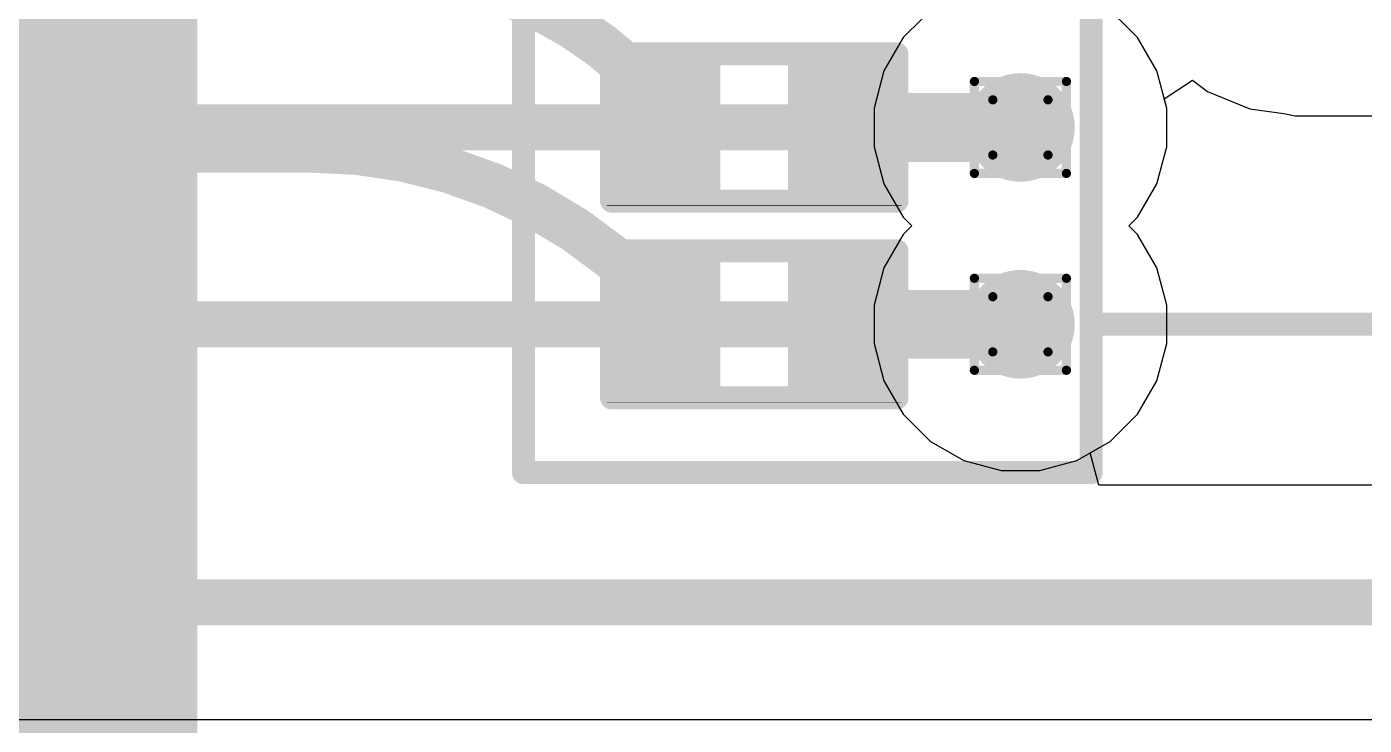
# Model space of a CAD drawing. Header units: inches. Extents: x -5 to 230, y -4 to 159.
# Drawn here: x 38.03 to 45.41, y 34.57 to 38.43 of the extents above; entities that cross this region are included whole.
import ezdxf

# ---------------------------------------------------------------- set-up
doc = ezdxf.new("R2010")
doc.units = ezdxf.units.IN
for name, color, linetype in [('Bottom Layer', 5, 'Continuous'), ('Drill Drawing', 1, 'Continuous'), ('Layer 1', 16, 'Continuous'), ('Layer 2', 76, 'Continuous'), ('Top Layer', 1, 'Continuous'), ('Top Overlay', 2, 'Continuous'), ('Top Paste', 8, 'Continuous'), ('Top Solder', 216, 'Continuous'), ('Via Holes', 16, 'Continuous')]:
    doc.layers.add(name, color=color, linetype=linetype)

# ---------------------------------------------------------------- blocks, each defined once
blk = doc.blocks.new('LQFP_100_71')
at = {"layer": 'Top Layer'}
for points in [[(7.15, 2.65), (8.35, 2.65), (8.35, 2.35), (7.15, 2.35)], [(7.15, 2.15), (8.35, 2.15), (8.35, 1.85), (7.15, 1.85)], [(7.15, 1.65), (8.35, 1.65), (8.35, 1.35), (7.15, 1.35)], [(7.15, 1.15), (8.35, 1.15), (8.35, 0.85), (7.15, 0.85)], [(7.15, 0.65), (8.35, 0.65), (8.35, 0.35), (7.15, 0.35)], [(7.15, 0.15), (8.35, 0.15), (8.35, -0.15), (7.15, -0.15)], [(7.15, -0.35), (8.35, -0.35), (8.35, -0.65), (7.15, -0.65)], [(7.15, -0.85), (8.35, -0.85), (8.35, -1.15), (7.15, -1.15)]]:
    blk.add_hatch(color=1, dxfattribs=at).paths.add_polyline_path(points)
at = {"layer": 'Top Paste'}
for points in [[(7.15, 2.65), (8.35, 2.65), (8.35, 2.35), (7.15, 2.35)], [(7.15, 2.15), (8.35, 2.15), (8.35, 1.85), (7.15, 1.85)], [(7.15, 1.65), (8.35, 1.65), (8.35, 1.35), (7.15, 1.35)], [(7.15, 1.15), (8.35, 1.15), (8.35, 0.85), (7.15, 0.85)], [(7.15, 0.65), (8.35, 0.65), (8.35, 0.35), (7.15, 0.35)], [(7.15, 0.15), (8.35, 0.15), (8.35, -0.15), (7.15, -0.15)], [(7.15, -0.35), (8.35, -0.35), (8.35, -0.65), (7.15, -0.65)], [(7.15, -0.85), (8.35, -0.85), (8.35, -1.15), (7.15, -1.15)]]:
    blk.add_hatch(color=8, dxfattribs=at).paths.add_polyline_path(points)
at = {"layer": 'Top Solder'}
for points in [[(7.0484, 2.7516), (8.4516, 2.7516), (8.4516, 2.2484), (7.0484, 2.2484)], [(7.0484, 2.2516), (8.4516, 2.2516), (8.4516, 1.7484), (7.0484, 1.7484)], [(7.0484, 1.7516), (8.4516, 1.7516), (8.4516, 1.2484), (7.0484, 1.2484)], [(7.0484, 1.2516), (8.4516, 1.2516), (8.4516, 0.7484), (7.0484, 0.7484)], [(7.0484, 0.7516), (8.4516, 0.7516), (8.4516, 0.2484), (7.0484, 0.2484)], [(7.0484, 0.2516), (8.4516, 0.2516), (8.4516, -0.2516), (7.0484, -0.2516)], [(7.0484, -0.2484), (8.4516, -0.2484), (8.4516, -0.7516), (7.0484, -0.7516)], [(7.0484, -0.7484), (8.4516, -0.7484), (8.4516, -1.2516), (7.0484, -1.2516)]]:
    blk.add_hatch(color=216, dxfattribs=at).paths.add_polyline_path(points)
blk = doc.blocks.new('R___0402_161')
at = {"layer": 'Top Layer'}
for points in [[(-0.6985, -0.3175), (-0.6985, 0.3175), (-0.2413, 0.3175), (-0.2413, -0.3175)], [(0.2413, -0.3175), (0.2413, 0.3175), (0.6985, 0.3175), (0.6985, -0.3175)]]:
    blk.add_hatch(color=1, dxfattribs=at).paths.add_polyline_path(points)
at = {"layer": 'Top Paste'}
for points in [[(-0.6985, -0.3175), (-0.6985, 0.3175), (-0.2413, 0.3175), (-0.2413, -0.3175)], [(0.2413, -0.3175), (0.2413, 0.3175), (0.6985, 0.3175), (0.6985, -0.3175)]]:
    blk.add_hatch(color=8, dxfattribs=at).paths.add_polyline_path(points)
at = {"layer": 'Top Solder'}
for points in [[(-0.7535, -0.3725), (-0.7535, 0.3725), (-0.1863, 0.3725), (-0.1863, -0.3725)], [(0.1863, -0.3725), (0.1863, 0.3725), (0.7535, 0.3725), (0.7535, -0.3725)]]:
    blk.add_hatch(color=216, dxfattribs=at).paths.add_polyline_path(points)
at = {"layer": 'Top Overlay'}
for points, const_width in [([(-0.7874, -0.4064), (-0.7874, 0.4064)], 0.127), ([(-0.7874, 0.4064), (0.7874, 0.4064)], 0.127), ([(0.7874, -0.4064), (0.7874, 0.4064)], 0.127), ([(-0.7874, -0.4064), (0.7874, -0.4064)], 0.127), ([(-0.8128, -0.4318), (0.8128, -0.4318)], 0.00323)]:
    blk.add_lwpolyline(points, dxfattribs=dict(at, const_width=const_width))
for points, const_width in [([(-0.8191, 0.4064, 1), (-0.7556, 0.4064, 1)], 0.0635), ([(-0.8191, 0.4064, 1), (-0.7556, 0.4064, 1)], 0.0635), ([(0.7556, 0.4064, 1), (0.8191, 0.4064, 1)], 0.0635), ([(0.7556, 0.4064, 1), (0.8191, 0.4064, 1)], 0.0635), ([(-0.8191, -0.4064, 1), (-0.7556, -0.4064, 1)], 0.0635), ([(-0.8191, -0.4064, 1), (-0.7556, -0.4064, 1)], 0.0635), ([(0.7556, -0.4064, 1), (0.8191, -0.4064, 1)], 0.0635), ([(0.7556, -0.4064, 1), (0.8191, -0.4064, 1)], 0.0635), ([(-0.8136, -0.4318, 1), (-0.812, -0.4318, 1)], 0.00161), ([(0.812, -0.4318, 1), (0.8136, -0.4318, 1)], 0.00161)]:
    blk.add_lwpolyline(points, format="xyb", close=True, dxfattribs=dict(at, const_width=const_width))
blk = doc.blocks.new('R___0402_164')
at = {"layer": 'Top Layer'}
for points in [[(-0.6985, -0.3175), (-0.6985, 0.3175), (-0.2413, 0.3175), (-0.2413, -0.3175)], [(0.2413, -0.3175), (0.2413, 0.3175), (0.6985, 0.3175), (0.6985, -0.3175)]]:
    blk.add_hatch(color=1, dxfattribs=at).paths.add_polyline_path(points)
at = {"layer": 'Top Paste'}
for points in [[(-0.6985, -0.3175), (-0.6985, 0.3175), (-0.2413, 0.3175), (-0.2413, -0.3175)], [(0.2413, -0.3175), (0.2413, 0.3175), (0.6985, 0.3175), (0.6985, -0.3175)]]:
    blk.add_hatch(color=8, dxfattribs=at).paths.add_polyline_path(points)
at = {"layer": 'Top Solder'}
for points in [[(-0.7535, -0.3725), (-0.7535, 0.3725), (-0.1863, 0.3725), (-0.1863, -0.3725)], [(0.1863, -0.3725), (0.1863, 0.3725), (0.7535, 0.3725), (0.7535, -0.3725)]]:
    blk.add_hatch(color=216, dxfattribs=at).paths.add_polyline_path(points)
at = {"layer": 'Top Overlay'}
for points, const_width in [([(-0.7874, -0.4064), (-0.7874, 0.4064)], 0.127), ([(-0.7874, 0.4064), (0.7874, 0.4064)], 0.127), ([(0.7874, -0.4064), (0.7874, 0.4064)], 0.127), ([(-0.7874, -0.4064), (0.7874, -0.4064)], 0.127), ([(-0.8128, -0.4318), (0.8128, -0.4318)], 0.00323)]:
    blk.add_lwpolyline(points, dxfattribs=dict(at, const_width=const_width))
for points, const_width in [([(-0.8191, 0.4064, 1), (-0.7556, 0.4064, 1)], 0.0635), ([(-0.8191, 0.4064, 1), (-0.7556, 0.4064, 1)], 0.0635), ([(0.7556, 0.4064, 1), (0.8191, 0.4064, 1)], 0.0635), ([(0.7556, 0.4064, 1), (0.8191, 0.4064, 1)], 0.0635), ([(-0.8191, -0.4064, 1), (-0.7556, -0.4064, 1)], 0.0635), ([(-0.8191, -0.4064, 1), (-0.7556, -0.4064, 1)], 0.0635), ([(0.7556, -0.4064, 1), (0.8191, -0.4064, 1)], 0.0635), ([(0.7556, -0.4064, 1), (0.8191, -0.4064, 1)], 0.0635), ([(-0.8136, -0.4318, 1), (-0.812, -0.4318, 1)], 0.00161), ([(0.812, -0.4318, 1), (0.8136, -0.4318, 1)], 0.00161)]:
    blk.add_lwpolyline(points, format="xyb", close=True, dxfattribs=dict(at, const_width=const_width))

msp = doc.modelspace()

# ---------------------------------------------------------------- hatches: boundary and pattern name
at = {"layer": 'Bottom Layer'}
h = msp.add_hatch(color=5, dxfattribs=at)
edge = h.paths.add_edge_path()
edge.add_arc((43.5102, 37.8703), 0.3, 0, 360)
h = msp.add_hatch(color=5, dxfattribs=at)
edge = h.paths.add_edge_path()
edge.add_arc((43.5102, 36.7831), 0.3, 0, 360)
at = {"layer": 'Layer 1'}
h = msp.add_hatch(color=16, dxfattribs=at)
edge = h.paths.add_edge_path()
edge.add_arc((43.5102, 37.8703), 0.3, 0, 360)
h = msp.add_hatch(color=16, dxfattribs=at)
edge = h.paths.add_edge_path()
edge.add_arc((43.5102, 36.7831), 0.3, 0, 360)
at = {"layer": 'Layer 2'}
h = msp.add_hatch(color=76, dxfattribs=at)
edge = h.paths.add_edge_path()
edge.add_arc((43.5102, 37.8703), 0.3, 0, 360)
h = msp.add_hatch(color=76, dxfattribs=at)
edge = h.paths.add_edge_path()
edge.add_arc((43.5102, 36.7831), 0.3, 0, 360)
at = {"layer": 'Top Layer'}
h = msp.add_hatch(color=1, dxfattribs=at)
edge = h.paths.add_edge_path()
edge.add_arc((43.5102, 37.8703), 0.3, 0, 360)
h = msp.add_hatch(color=1, dxfattribs=at)
edge = h.paths.add_edge_path()
edge.add_arc((43.5102, 36.7831), 0.3, 0, 360)
at = {"layer": 'Via Holes'}
h = msp.add_hatch(color=7, dxfattribs=at)
edge = h.paths.add_edge_path()
edge.add_arc((43.5102, 37.8703), 0.15, 0, 360)
h = msp.add_hatch(color=7, dxfattribs=at)
edge = h.paths.add_edge_path()
edge.add_arc((43.5102, 36.7831), 0.15, 0, 360)

# ---------------------------------------------------------------- linework, layer by layer
at = {"layer": 'Bottom Layer'}
for p, q in [((44.3045, 38.0277), (44.4607, 38.132)), ((44.4607, 38.132), (44.5429, 38.0689)), ((44.3182, 37.9767), (44.3045, 38.0277)), ((44.5429, 38.0689), (44.7762, 37.9723)), ((44.3182, 37.7639), (44.3182, 37.9767)), ((44.7762, 37.9723), (44.9646, 37.9475)), ((44.9646, 37.9475), (45.0265, 37.9352)), ((45.0265, 37.9352), (47.5486, 37.9352)), ((44.2631, 37.5584), (44.3182, 37.7639)), ((44.1568, 37.3742), (44.2631, 37.5584)), ((44.1093, 37.3267), (44.1568, 37.3742)), ((44.1568, 37.2792), (44.1093, 37.3267)), ((44.2631, 37.0949), (44.1568, 37.2792)), ((44.3182, 36.8894), (44.2631, 37.0949)), ((44.3182, 36.6767), (44.3182, 36.8894)), ((44.2631, 36.4712), (44.3182, 36.6767)), ((44.1568, 36.2869), (44.2631, 36.4712)), ((44.0063, 36.1365), (44.1568, 36.2869)), ((43.8954, 36.0724), (44.0063, 36.1365)), ((43.943, 35.8946), (43.8954, 36.0724)), ((52.8789, 35.8946), (43.943, 35.8946)), ((35.8616, 34.5997), (53.0018, 34.5997))]:
    msp.add_line(p, q, dxfattribs=at)
at = {"layer": 'Bottom Layer', "const_width": 0.254}
for points in [[(32.7341, 37.8703), (43.5102, 37.8703)], [(35.367, 36.7831), (43.5102, 36.7831)], [(35.367, 35.2472), (53.0018, 35.2472)]]:
    msp.add_lwpolyline(points, dxfattribs=at)
at = {"layer": 'Bottom Layer', "const_width": 0.127}
for points in [[(43.4467, 37.8703, 1), (43.5737, 37.8703, 1)], [(43.4467, 36.7831, 1), (43.5737, 36.7831, 1)]]:
    msp.add_lwpolyline(points, format="xyb", close=True, dxfattribs=at)
at = {"layer": 'Drill Drawing', "const_width": 0.0508}
for points in [[(43.2562, 38.1243), (43.7642, 38.1243)], [(43.2562, 37.6163), (43.2562, 38.1243)], [(43.7642, 37.6163), (43.7642, 38.1243)], [(43.3578, 38.0227), (43.6626, 38.0227)], [(43.3578, 37.7179), (43.3578, 38.0227)], [(43.6626, 37.7179), (43.6626, 38.0227)], [(43.3578, 37.7179), (43.6626, 37.7179)], [(43.2562, 37.6163), (43.7642, 37.6163)], [(43.2562, 37.0371), (43.7642, 37.0371)], [(43.2562, 36.5291), (43.2562, 37.0371)], [(43.7642, 36.5291), (43.7642, 37.0371)], [(43.3578, 36.9355), (43.6626, 36.9355)], [(43.3578, 36.6307), (43.3578, 36.9355)], [(43.6626, 36.6307), (43.6626, 36.9355)], [(43.3578, 36.6307), (43.6626, 36.6307)], [(43.2562, 36.5291), (43.7642, 36.5291)]]:
    msp.add_lwpolyline(points, dxfattribs=at)
at = {"layer": 'Drill Drawing', "const_width": 0.0254}
for points in [[(43.2435, 38.1243, 1), (43.2689, 38.1243, 1)], [(43.2435, 38.1243, 1), (43.2689, 38.1243, 1)], [(43.7515, 38.1243, 1), (43.7769, 38.1243, 1)], [(43.7515, 38.1243, 1), (43.7769, 38.1243, 1)], [(43.3451, 38.0227, 1), (43.3705, 38.0227, 1)], [(43.3451, 38.0227, 1), (43.3705, 38.0227, 1)], [(43.6499, 38.0227, 1), (43.6753, 38.0227, 1)], [(43.6499, 38.0227, 1), (43.6753, 38.0227, 1)], [(43.3451, 37.7179, 1), (43.3705, 37.7179, 1)], [(43.3451, 37.7179, 1), (43.3705, 37.7179, 1)], [(43.6499, 37.7179, 1), (43.6753, 37.7179, 1)], [(43.6499, 37.7179, 1), (43.6753, 37.7179, 1)], [(43.2435, 37.6163, 1), (43.2689, 37.6163, 1)], [(43.2435, 37.6163, 1), (43.2689, 37.6163, 1)], [(43.7515, 37.6163, 1), (43.7769, 37.6163, 1)], [(43.7515, 37.6163, 1), (43.7769, 37.6163, 1)], [(43.2435, 37.0371, 1), (43.2689, 37.0371, 1)], [(43.2435, 37.0371, 1), (43.2689, 37.0371, 1)], [(43.7515, 37.0371, 1), (43.7769, 37.0371, 1)], [(43.7515, 37.0371, 1), (43.7769, 37.0371, 1)], [(43.3451, 36.9355, 1), (43.3705, 36.9355, 1)], [(43.3451, 36.9355, 1), (43.3705, 36.9355, 1)], [(43.6499, 36.9355, 1), (43.6753, 36.9355, 1)], [(43.6499, 36.9355, 1), (43.6753, 36.9355, 1)], [(43.3451, 36.6307, 1), (43.3705, 36.6307, 1)], [(43.3451, 36.6307, 1), (43.3705, 36.6307, 1)], [(43.6499, 36.6307, 1), (43.6753, 36.6307, 1)], [(43.6499, 36.6307, 1), (43.6753, 36.6307, 1)], [(43.2435, 36.5291, 1), (43.2689, 36.5291, 1)], [(43.2435, 36.5291, 1), (43.2689, 36.5291, 1)], [(43.7515, 36.5291, 1), (43.7769, 36.5291, 1)], [(43.7515, 36.5291, 1), (43.7769, 36.5291, 1)]]:
    msp.add_lwpolyline(points, format="xyb", close=True, dxfattribs=at)
at = {"layer": 'Layer 1'}
for p, q in [((42.9694, 38.4722), (42.8636, 38.3664)), ((44.1568, 38.3664), (44.051, 38.4722)), ((42.8636, 38.3664), (42.7573, 38.1822)), ((44.2631, 38.1822), (44.1568, 38.3664)), ((42.7573, 38.1822), (42.7022, 37.9767)), ((44.3182, 37.9767), (44.2631, 38.1822)), ((42.7022, 37.9767), (42.7022, 37.7639)), ((44.3182, 37.7639), (44.3182, 37.9767)), ((42.7022, 37.7639), (42.7573, 37.5584)), ((44.2631, 37.5584), (44.3182, 37.7639)), ((42.7573, 37.5584), (42.8636, 37.3742)), ((44.1568, 37.3742), (44.2631, 37.5584)), ((42.8636, 37.3742), (42.9111, 37.3267)), ((44.1093, 37.3267), (44.1568, 37.3742)), ((42.9111, 37.3267), (42.8636, 37.2792)), ((44.1568, 37.2792), (44.1093, 37.3267)), ((42.8636, 37.2792), (42.7573, 37.0949)), ((44.2631, 37.0949), (44.1568, 37.2792)), ((42.7573, 37.0949), (42.7022, 36.8894)), ((44.3182, 36.8894), (44.2631, 37.0949)), ((42.7022, 36.8894), (42.7022, 36.6767)), ((44.3182, 36.6767), (44.3182, 36.8894)), ((42.7022, 36.6767), (42.7573, 36.4712)), ((44.2631, 36.4712), (44.3182, 36.6767)), ((42.7573, 36.4712), (42.8636, 36.2869)), ((44.1568, 36.2869), (44.2631, 36.4712)), ((42.8636, 36.2869), (43.0141, 36.1365)), ((44.0063, 36.1365), (44.1568, 36.2869)), ((43.0141, 36.1365), (43.1983, 36.0301)), ((43.8221, 36.0301), (44.0063, 36.1365)), ((43.1983, 36.0301), (43.4038, 35.9751)), ((43.6166, 35.9751), (43.8221, 36.0301)), ((43.4038, 35.9751), (43.6166, 35.9751))]:
    msp.add_line(p, q, dxfattribs=at)
at = {"layer": 'Layer 2'}
for p, q in [((42.9694, 38.4722), (42.8636, 38.3664)), ((44.1568, 38.3664), (44.051, 38.4722)), ((42.8636, 38.3664), (42.7573, 38.1822)), ((44.2631, 38.1822), (44.1568, 38.3664)), ((42.7573, 38.1822), (42.7022, 37.9767)), ((44.3182, 37.9767), (44.2631, 38.1822)), ((42.7022, 37.9767), (42.7022, 37.7639)), ((44.3182, 37.7639), (44.3182, 37.9767)), ((42.7022, 37.7639), (42.7573, 37.5584)), ((44.2631, 37.5584), (44.3182, 37.7639)), ((42.7573, 37.5584), (42.8636, 37.3742)), ((44.1568, 37.3742), (44.2631, 37.5584)), ((42.8636, 37.3742), (42.9111, 37.3267)), ((44.1093, 37.3267), (44.1568, 37.3742)), ((42.9111, 37.3267), (42.8636, 37.2792)), ((44.1568, 37.2792), (44.1093, 37.3267)), ((42.8636, 37.2792), (42.7573, 37.0949)), ((44.2631, 37.0949), (44.1568, 37.2792)), ((42.7573, 37.0949), (42.7022, 36.8894)), ((44.3182, 36.8894), (44.2631, 37.0949)), ((42.7022, 36.8894), (42.7022, 36.6767)), ((44.3182, 36.6767), (44.3182, 36.8894)), ((42.7022, 36.6767), (42.7573, 36.4712)), ((44.2631, 36.4712), (44.3182, 36.6767)), ((42.7573, 36.4712), (42.8636, 36.2869)), ((44.1568, 36.2869), (44.2631, 36.4712)), ((42.8636, 36.2869), (43.0141, 36.1365)), ((44.0063, 36.1365), (44.1568, 36.2869)), ((43.0141, 36.1365), (43.1983, 36.0301)), ((43.8221, 36.0301), (44.0063, 36.1365)), ((43.1983, 36.0301), (43.4038, 35.9751)), ((43.6166, 35.9751), (43.8221, 36.0301)), ((43.4038, 35.9751), (43.6166, 35.9751))]:
    msp.add_line(p, q, dxfattribs=at)
at = {"layer": 'Top Layer', "const_width": 0.254}
for points in [[(39.9328, 38.7472, -0.211597), (41.4809, 38.0606)], [(39.5967, 37.7472, -0.198503), (41.4466, 36.9814)]]:
    msp.add_lwpolyline(points, format="xyb", dxfattribs=at)
at = {"layer": 'Top Layer'}
for points, const_width in [([(41.4809, 38.0606), (41.5713, 37.8701)], 0.254), ([(42.5111, 37.8701), (43.5102, 37.8701)], 0.381), ([(43.5102, 37.8701), (43.5102, 37.8703)], 0.254), ([(38.2661, 37.7472), (39.5946, 37.7472)], 0.254), ([(39.5946, 37.7472), (39.5967, 37.7472)], 0.254), ([(42.5111, 36.7829), (43.5102, 36.7829)], 0.381)]:
    msp.add_lwpolyline(points, dxfattribs=dict(at, const_width=const_width))
for points, const_width in [([(41.4174, 38.0606, 1), (41.5444, 38.0606, 1)], 0.127), ([(41.4174, 38.0606, 1), (41.5444, 38.0606, 1)], 0.127), ([(42.4158, 37.8701, 1), (42.6063, 37.8701, 1)], 0.1905), ([(43.4149, 37.8701, 1), (43.6054, 37.8701, 1)], 0.1905), ([(41.5078, 37.8701, 1), (41.6348, 37.8701, 1)], 0.127), ([(43.4467, 37.8703, 1), (43.5737, 37.8703, 1)], 0.127), ([(43.4467, 37.8701, 1), (43.5737, 37.8701, 1)], 0.127), ([(38.2026, 37.7472, 1), (38.3296, 37.7472, 1)], 0.127), ([(39.5311, 37.7472, 1), (39.6581, 37.7472, 1)], 0.127), ([(39.5311, 37.7472, 1), (39.6581, 37.7472, 1)], 0.127), ([(39.5332, 37.7472, 1), (39.6602, 37.7472, 1)], 0.127), ([(39.5332, 37.7472, 1), (39.6602, 37.7472, 1)], 0.127), ([(41.3831, 36.9814, 1), (41.5101, 36.9814, 1)], 0.127), ([(42.4158, 36.7829, 1), (42.6063, 36.7829, 1)], 0.1905), ([(43.4149, 36.7829, 1), (43.6054, 36.7829, 1)], 0.1905)]:
    msp.add_lwpolyline(points, format="xyb", close=True, dxfattribs=dict(at, const_width=const_width))
at = {"layer": 'Top Overlay', "const_width": 0.127}
for points in [[(40.767, 35.9639), (40.767, 41.9577)], [(43.9009, 35.9639), (43.9009, 41.9577)], [(43.9009, 36.7831), (46.736, 36.7831)], [(40.767, 35.9639), (43.9009, 35.9639)]]:
    msp.add_lwpolyline(points, dxfattribs=at)
at = {"layer": 'Top Overlay', "const_width": 0.0635}
for points in [[(43.8691, 36.7831, 1), (43.9326, 36.7831, 1)], [(40.7353, 35.9639, 1), (40.7987, 35.9639, 1)], [(40.7353, 35.9639, 1), (40.7987, 35.9639, 1)], [(43.8691, 35.9639, 1), (43.9326, 35.9639, 1)], [(43.8691, 35.9639, 1), (43.9326, 35.9639, 1)]]:
    msp.add_lwpolyline(points, format="xyb", close=True, dxfattribs=at)

# ---------------------------------------------------------------- block references
for name, p in [('LQFP_100_71', (30.5161, 35.7472)), ('R___0402_161', (42.0412, 37.8701)), ('R___0402_164', (42.0412, 36.7829))]:
    msp.add_blockref(name, p)

doc.saveas('drawing.dxf')
